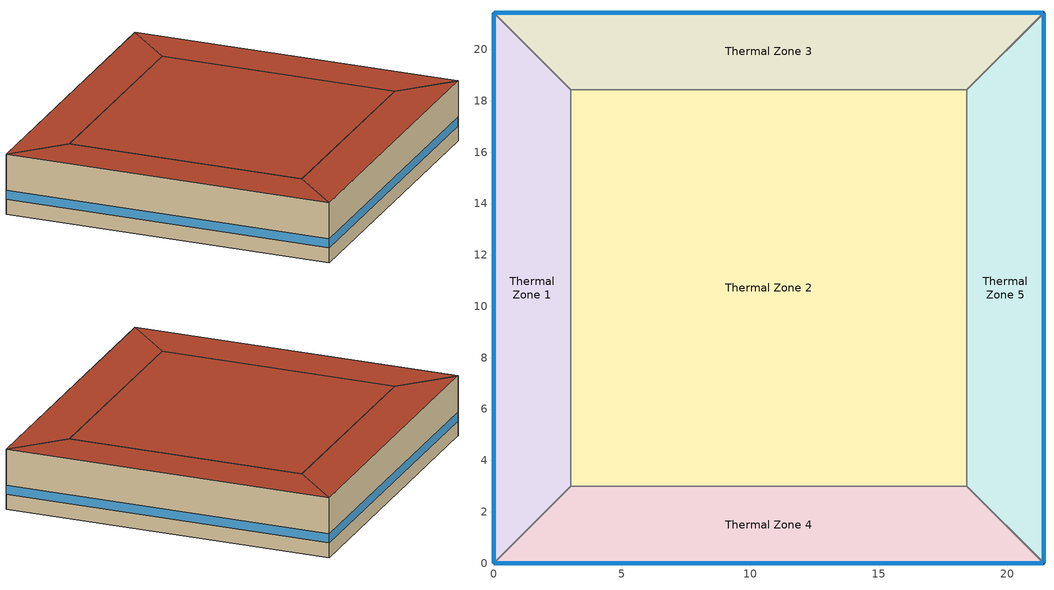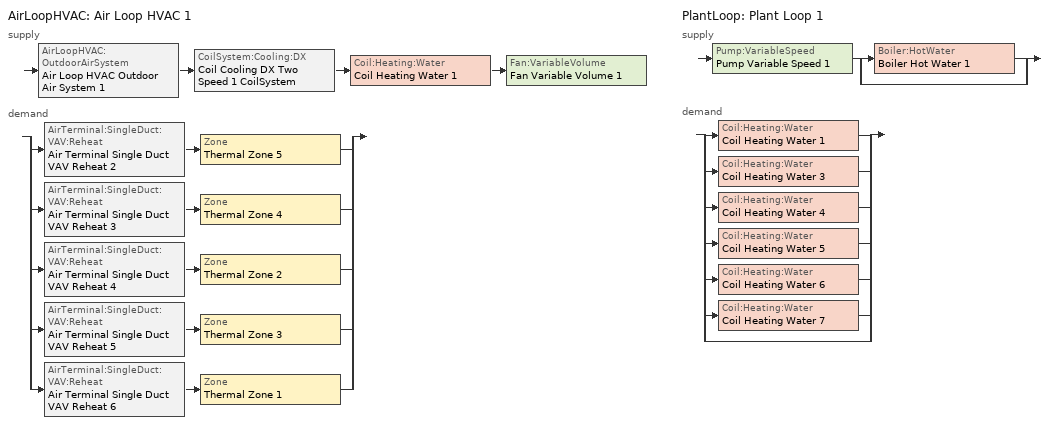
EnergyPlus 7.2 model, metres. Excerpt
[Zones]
Thermal Zone 4
 floor ground (000_ExtSlabCarpet_4in_ClimateZone 1-8): 21.42,0 0,0 3,3 18.42,3 z0
 wall outside (ASHRAE_189.1-2009_ExtWall_SteelFrame_ClimateZone 4-8): 0,0 21.42,0 z0:4
 wall to Thermal Zone 2 (000_Interior Wall): 18.42,3 3,3 z0:4
 wall to Thermal Zone 5 (000_Interior Wall): 21.42,0 18.42,3 z0:4
 wall to Thermal Zone 1 (000_Interior Wall): 3,3 0,0 z0:4
 window (ASHRAE_189.1-2009_ExtWindow_ClimateZone 4-5): 0.03,0 21.4,0 z1:1.6
 roof outside (ASHRAE_189.1-2009_ExtRoof_IEAD_ClimateZone 2-5): 18.42,3 3,3 0,0 21.42,0 z4
Thermal Zone 1
 floor ground (000_ExtSlabCarpet_4in_ClimateZone 1-8): 0,0 0,21.42 3,18.42 3,3 z0
 wall outside (ASHRAE_189.1-2009_ExtWall_SteelFrame_ClimateZone 4-8): 0,21.42 0,0 z0:4
 wall to Thermal Zone 2 (000_Interior Wall): 3,3 3,18.42 z0:4
 wall to Thermal Zone 3 (000_Interior Wall): 3,18.42 0,21.42 z0:4
 window (ASHRAE_189.1-2009_ExtWindow_ClimateZone 4-5): 0,21.4 0,0.03 z1:1.6
 roof outside (ASHRAE_189.1-2009_ExtRoof_IEAD_ClimateZone 2-5): 3,3 3,18.42 0,21.42 0,0 z4
Thermal Zone 2
 floor ground (000_ExtSlabCarpet_4in_ClimateZone 1-8): 3,3 3,18.42 18.42,18.42 18.42,3 z0
 wall to Thermal Zone 3 (000_Interior Wall): 18.42,18.42 3,18.42 z0:4
 wall to Thermal Zone 5 (000_Interior Wall): 18.42,3 18.42,18.42 z0:4
 roof outside (ASHRAE_189.1-2009_ExtRoof_IEAD_ClimateZone 2-5): 18.42,3 18.42,18.42 3,18.42 3,3 z4
Thermal Zone 5
 floor ground (000_ExtSlabCarpet_4in_ClimateZone 1-8): 21.42,21.42 21.42,0 18.42,3 18.42,18.42 z0
 wall outside (ASHRAE_189.1-2009_ExtWall_SteelFrame_ClimateZone 4-8): 21.42,0 21.42,21.42 z0:4
 wall to Thermal Zone 3 (000_Interior Wall): 21.42,21.42 18.42,18.42 z0:4
 window (ASHRAE_189.1-2009_ExtWindow_ClimateZone 4-5): 21.42,0.03 21.42,21.4 z1:1.6
 roof outside (ASHRAE_189.1-2009_ExtRoof_IEAD_ClimateZone 2-5): 18.42,18.42 18.42,3 21.42,0 21.42,21.42 z4
Thermal Zone 3
 floor ground (000_ExtSlabCarpet_4in_ClimateZone 1-8): 0,21.42 21.42,21.42 18.42,18.42 3,18.42 z0
 wall outside (ASHRAE_189.1-2009_ExtWall_SteelFrame_ClimateZone 4-8): 21.42,21.42 0,21.42 z0:4
 window (ASHRAE_189.1-2009_ExtWindow_ClimateZone 4-5): 21.4,21.42 0.03,21.42 z1:1.6
 roof outside (ASHRAE_189.1-2009_ExtRoof_IEAD_ClimateZone 2-5): 3,18.42 18.42,18.42 21.42,21.42 0,21.42 z4
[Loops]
AirLoopHVAC 'Air Loop HVAC 1'
 supply: AirLoopHVAC:OutdoorAirSystem 'Air Loop HVAC Outdoor Air System 1' > CoilSystem:Cooling:DX 'Coil Cooling DX Two Speed 1 CoilSystem' > Coil:Heating:Water 'Coil Heating Water 1' > Fan:VariableVolume 'Fan Variable Volume 1'
 demand: split
  | AirTerminal:SingleDuct:VAV:Reheat 'Air Terminal Single Duct VAV Reheat 2' > Zone 'Thermal Zone 5'
  | AirTerminal:SingleDuct:VAV:Reheat 'Air Terminal Single Duct VAV Reheat 3' > Zone 'Thermal Zone 4'
  | AirTerminal:SingleDuct:VAV:Reheat 'Air Terminal Single Duct VAV Reheat 4' > Zone 'Thermal Zone 2'
  | AirTerminal:SingleDuct:VAV:Reheat 'Air Terminal Single Duct VAV Reheat 5' > Zone 'Thermal Zone 3'
  | AirTerminal:SingleDuct:VAV:Reheat 'Air Terminal Single Duct VAV Reheat 6' > Zone 'Thermal Zone 1'
PlantLoop 'Plant Loop 1'
 supply: Pump:VariableSpeed 'Pump Variable Speed 1' > split
  | Boiler:HotWater 'Boiler Hot Water 1'
  | bypass
 demand: split
  | Coil:Heating:Water 'Coil Heating Water 1'
  | Coil:Heating:Water 'Coil Heating Water 3'
  | Coil:Heating:Water 'Coil Heating Water 4'
  | Coil:Heating:Water 'Coil Heating Water 5'
  | Coil:Heating:Water 'Coil Heating Water 6'
  | Coil:Heating:Water 'Coil Heating Water 7'
  | bypass
[Site:Location]
San Francisco_CA_USA Design_Conditions: Latitude {deg}=37.62; Longitude {deg}=-122.38; Time Zone {hr}=-8; Elevation {m}=5
[SizingPeriod:DesignDay] Month=8; Day of Month=21; Day Type=SummerDesignDay; Daily Dry-Bulb Temperature Range {deltaC}=8.5; Dry-Bulb Temperature Range Modifier Type=DefaultMultipliers; Barometric Pressure {Pa}=101265; Wind Speed {m/s}=5.9; Wind Direction {deg}=310; Rain Indicator=No; Snow Indicator=No; Daylight Saving Time Indicator=No; Solar Model Indicator=ASHRAETau; ASHRAE Clear Sky Optical Depth for Beam Irradiance (taub)=0.365; ASHRAE Clear Sky Optical Depth for Diffuse Irradiance (taud)=2.435
Name | Maximum Dry-Bulb Temperature {C} | Humidity Condition Type | Enthalpy at Maximum Dry-Bulb {J/kg} | Wetbulb or DewPoint at Maximum Dry-Bulb {C}
San Francisco Ann Clg .4% Condns Enth=>MDB | 25.8 | Enthalpy | 52400
San Francisco Ann Clg 1% Condns WB=>MDB | 23.9 | Wetbulb |  | 17.8
San Francisco Ann Clg 2% Condns DB=>MWB | 23.6 | Wetbulb |  | 16.2
San Francisco Ann Clg 1% Condns DB=>MWB | 25.7 | Wetbulb |  | 16.7
[Building]
Building 1
[Material] Thermal Absorptance=0.9
Name | Roughness | Thickness {m} | Conductivity {W/m-K} | Density {kg/m3} | Specific Heat {J/kg-K} | Solar Absorptance | Visible Absorptance
Metal Decking | MediumSmooth | 0.0015 | 45.006 | 7680 | 418.4 | 0.7 | 0.3
000_G01a 19mm gypsum board | MediumSmooth | 0.019 | 0.16 | 800 | 1090 | 0.7 | 0.7
Roof Membrane | VeryRough | 0.0095 | 0.16 | 1121.29 | 1460 | 0.7 | 0.7
Roof Insulation [21] | MediumRough | 0.2105 | 0.049 | 265 | 836.8 | 0.7 | 0.7
MAT-CC05 4 HW CONCRETE | Rough | 0.1016 | 1.311 | 2240 | 836.8 | 0.7 | 0.7
Wall Insulation [39] | MediumRough | 0.1184 | 0.045 | 265 | 836.8 | 0.7 | 0.7
1/2IN Gypsum | Smooth | 0.0127 | 0.16 | 784.9 | 830 | 0.92 | 0.92
[Material:AirGap]
000_F04 Wall air space resistance: Thermal Resistance {m2-K/W}=0.15
[Material:NoMass] Thermal Absorptance=0.9; Solar Absorptance=0.7
Name | Roughness | Thermal Resistance {m2-K/W} | Visible Absorptance
CP02 CARPET PAD | VeryRough | 0.2165 | 0.8
MAT-SHEATH | Rough | 0.3626 | 0.7
[WindowMaterial:Glazing]
Theoretical Glass [207]: Optical Data Type=SpectralAverage; Thickness {m}=0.003; Solar Transmittance at Normal Incidence=0.3311; Front Side Solar Reflectance at Normal Incidence=0.6189; Back Side Solar Reflectance at Normal Incidence=0.6189; Visible Transmittance at Normal Incidence=0.44; Front Side Visible Reflectance at Normal Incidence=0.51; Back Side Visible Reflectance at Normal Incidence=0.51; Infrared Transmittance at Normal Incidence=0; Front Side Infrared Hemispherical Emissivity=0.9; Back Side Infrared Hemispherical Emissivity=0.9; Conductivity {W/m-K}=0.0133; Dirt Correction Factor for Solar and Visible Transmittance=1; Solar Diffusing=No
[Construction]
ASHRAE_189.1-2009_ExtWall_SteelFrame_ClimateZone 4-8: MAT-SHEATH, Wall Insulation [39], 1/2IN Gypsum
ASHRAE_189.1-2009_ExtWindow_ClimateZone 4-5: Theoretical Glass [207]
000_ExtSlabCarpet_4in_ClimateZone 1-8: MAT-CC05 4 HW CONCRETE, CP02 CARPET PAD
000_Interior Wall: 000_G01a 19mm gypsum board, 000_F04 Wall air space resistance, 000_G01a 19mm gypsum board
ASHRAE_189.1-2009_ExtRoof_IEAD_ClimateZone 2-5: Roof Membrane, Roof Insulation [21], Metal Decking
[AirLoopHVAC]
Air Loop HVAC 1: Design Supply Air Flow Rate {m3/s}=AutoSize
[Sizing:System]
Air Loop HVAC 1: Type of Load to Size On=Sensible; Design Outdoor Air Flow Rate {m3/s}=Autosize; Minimum System Air Flow Ratio=0.3; Preheat Design Temperature {C}=7; Preheat Design Humidity Ratio {kgWater/kgDryAir}=0.008; Precool Design Temperature {C}=12.8; Precool Design Humidity Ratio {kgWater/kgDryAir}=0.008; Central Cooling Design Supply Air Temperature {C}=12.8; Central Heating Design Supply Air Temperature {C}=12.8; Sizing Option=NonCoincident; 100% Outdoor Air in Cooling=Yes; 100% Outdoor Air in Heating=Yes; Central Cooling Design Supply Air Humidity Ratio {kgWater/kgDryAir}=0.0085; Central Heating Design Supply Air Humidity Ratio {kgWater/kgDryAir}=0.008; Cooling Design Air Flow Method=DesignDay; Cooling Design Air Flow Rate {m3/s}=0; Heating Design Air Flow Method=DesignDay; Heating Design Air Flow Rate {m3/s}=0; System Outdoor Air Method=ZoneSum
[Controller:WaterCoil]
Controller Water Coil 1: Control Variable=Temperature; Action=Normal; Actuator Variable=Flow; Controller Convergence Tolerance {deltaC}=Autosize; Maximum Actuated Flow {m3/s}=Autosize; Minimum Actuated Flow {m3/s}=1e-07
[AvailabilityManager:Scheduled]
Name | Schedule
AvailabilityManager:Scheduled {a907fe51-710a-482a-b627-779ce893e11d} | Schedule:Compact {69484b75-0265-4c63-9103-a3640c96d378}
AvailabilityManager:Scheduled {f5651a10-f1ed-4e6b-9e45-34a74c11bae0} | Schedule:Compact {d731f01c-e36d-4c00-94ee-30c8ca7855c4}
[Controller:OutdoorAir]
Controller Outdoor Air 1: Minimum Outdoor Air Flow Rate {m3/s}=Autosize; Maximum Outdoor Air Flow Rate {m3/s}=Autosize; Economizer Control Type=FixedDryBulb; Economizer Control Action Type=ModulateFlow; Economizer Maximum Limit Dry-Bulb Temperature {C}=30; Economizer Maximum Limit Enthalpy {J/kg}=64000; Economizer Minimum Limit Dry-Bulb Temperature {C}=-100; Lockout Type=NoLockout; Minimum Limit Type=FixedMinimum; High Humidity Control=No; Control High Indoor Humidity Based on Outdoor Humidity Ratio=Yes; Heat Recovery Bypass Control Type=BypassWhenOAFlowGreaterThanMinimum
[SetpointManager:MixedAir] Control Variable=Temperature
Setpoint Manager Mixed Air 3; Setpoint Manager Mixed Air 2; Setpoint Manager Mixed Air 1
[CoilSystem:Cooling:DX]
Coil Cooling DX Two Speed 1 CoilSystem: Availability Schedule=Always_On; Cooling Coil=Coil Cooling DX Two Speed 1
[Coil:Cooling:DX:TwoSpeed]
Coil Cooling DX Two Speed 1: Availability Schedule=Always_On; Rated High Speed Total Cooling Capacity {W}=Autosize; Rated High Speed Sensible Heat Ratio=Autosize; Rated High Speed COP {W/W}=5.5; Rated High Speed Air Flow Rate {m3/s}=Autosize; Total Cooling Capacity Function of Temperature Curve=Curve Biquadratic 1; Total Cooling Capacity Function of Flow Fraction Curve=Curve Quadratic 1; Energy Input Ratio Function of Temperature Curve=Curve Biquadratic 2; Energy Input Ratio Function of Flow Fraction Curve=Curve Quadratic 2; Part Load Fraction Correlation Curve=Curve Quadratic 3; Rated Low Speed Total Cooling Capacity {W}=Autosize; Rated Low Speed Sensible Heat Ratio=0.69; Rated Low Speed COP {W/W}=6.6; Rated Low Speed Air Flow Rate {m3/s}=Autosize; Low Speed Total Cooling Capacity Function of Temperature Curve=Curve Biquadratic 3; Low Speed Energy Input Ratio Function of Temperature Curve=Curve Biquadratic 4; Condenser Type=AirCooled; High Speed Evaporative Condenser Effectiveness=0; Low Speed Evaporative Condenser Effectiveness=0; Basin Heater Capacity {W/K}=10; Basin Heater Setpoint Temperature {C}=2
[Coil:Heating:Water] Availability Schedule=Always_On; U-Factor Times Area Value {W/K}=Autosize; Maximum Water Flow Rate {m3/s}=Autosize; Performance Input Method=UFactorTimesAreaAndDesignWaterFlowRate; Rated Capacity {W}=Autosize; Rated Inlet Water Temperature {C}=82.2; Rated Inlet Air Temperature {C}=16.6; Rated Outlet Water Temperature {C}=71.1; Rated Outlet Air Temperature {C}=32.2; Rated Ratio for Air and Water Convection=0.5
Coil Heating Water 1; Coil Heating Water 3; Coil Heating Water 4; Coil Heating Water 5; Coil Heating Water 6; Coil Heating Water 7
[Fan:VariableVolume]
Fan Variable Volume 1: Availability Schedule=Always_On; Fan Efficiency=0.5; Pressure Rise {Pa}=500; Maximum Flow Rate {m3/s}=AutoSize; Fan Power Minimum Flow Rate Input Method=FixedFlowRate; Fan Power Minimum Flow Fraction=0; Fan Power Minimum Air Flow Rate {m3/s}=0; Motor Efficiency=0.93; Motor In Airstream Fraction=1; Fan Power Coefficient 1=0.0407599; Fan Power Coefficient 2=0.088045; Fan Power Coefficient 3=-0.0729261; Fan Power Coefficient 4=0.94374; Fan Power Coefficient 5=0
[SetpointManager:Scheduled] Control Variable=Temperature
Name | Schedule
Setpoint Manager Scheduled 1 | Deck_Temperature
Setpoint Manager Scheduled 2 | Hot_Water_Temperature
[AirTerminal:SingleDuct:VAV:Reheat] Availability Schedule=Always_On; Maximum Air Flow Rate {m3/s}=Autosize; Zone Minimum Air Flow Input Method=Constant; Constant Minimum Air Flow Fraction=0.3; Fixed Minimum Air Flow Rate {m3/s}=0.3; Maximum Hot Water or Steam Flow Rate {m3/s}=Autosize; Minimum Hot Water or Steam Flow Rate {m3/s}=0; Convergence Tolerance=0.001; Damper Heating Action=Normal; Maximum Flow per Zone Floor Area During Reheat {m3/s-m2}=Autocalculate; Maximum Flow Fraction During Reheat=Autocalculate; Maximum Reheat Air Temperature {C}=35
Name | Reheat Coil
Air Terminal Single Duct VAV Reheat 2 | Coil Heating Water 3
Air Terminal Single Duct VAV Reheat 3 | Coil Heating Water 4
Air Terminal Single Duct VAV Reheat 4 | Coil Heating Water 5
Air Terminal Single Duct VAV Reheat 5 | Coil Heating Water 6
Air Terminal Single Duct VAV Reheat 6 | Coil Heating Water 7
[PlantLoop]
Plant Loop 1: Fluid Type=Water; Plant Equipment Operation Scheme=Plant Loop 1 Operation Scheme List; Maximum Loop Temperature {C}=100; Minimum Loop Temperature {C}=0; Maximum Loop Flow Rate {m3/s}=Autosize; Minimum Loop Flow Rate {m3/s}=0; Plant Loop Volume {m3}=Autocalculate; Load Distribution Scheme=Optimal
[PlantEquipmentOperationSchemes]
Plant Loop 1 Operation Scheme List: Control Scheme Object Type 1=PlantEquipmentOperation:HeatingLoad; Control Scheme Name 1=Plant Loop 1 Heating Operation Scheme; Control Scheme Schedule Name 1=Plant Loop 1 On Schedule
[PlantEquipmentOperation:HeatingLoad]
Plant Loop 1 Heating Operation Scheme: Load Range Lower Limit 1 {W}=0; Load Range Upper Limit 1 {W}=1000000000; Range Equipment List Name 1=Plant Loop 1 Heating Equipment List
[PlantEquipmentList]
Plant Loop 1 Heating Equipment List: Boiler:HotWater, Boiler Hot Water 1
[Sizing:Plant]
Plant Loop 1: Loop Type=Heating; Design Loop Exit Temperature {C}=82; Loop Design Temperature Difference {deltaC}=11
[Pump:VariableSpeed]
Pump Variable Speed 1: Rated Flow Rate {m3/s}=Autosize; Rated Pump Head {Pa}=179352; Rated Power Consumption {W}=Autosize; Motor Efficiency=0.9; Fraction of Motor Inefficiencies to Fluid Stream=0; Coefficient 1 of the Part Load Performance Curve=0; Coefficient 2 of the Part Load Performance Curve=1; Coefficient 3 of the Part Load Performance Curve=0; Coefficient 4 of the Part Load Performance Curve=0; Minimum Flow Rate {m3/s}=0; Pump Control Type=Intermittent
[Boiler:HotWater]
Boiler Hot Water 1: Fuel Type=NaturalGas; Nominal Capacity {W}=Autosize; Nominal Thermal Efficiency=0.66; Design Water Outlet Temperature {C}=82; Design Water Flow Rate {m3/s}=Autosize; Minimum Part Load Ratio=0; Maximum Part Load Ratio=1; Optimum Part Load Ratio=1; Water Outlet Upper Temperature Limit {C}=99; Boiler Flow Mode=ConstantFlow; Parasitic Electric Load {W}=0; Sizing Factor=1
[Zone]
Thermal Zone 4; Thermal Zone 1; Thermal Zone 2; Thermal Zone 5; Thermal Zone 3
[ZoneControl:Thermostat] Control Object Type 1=ThermostatSetpoint:DualSetpoint; Control Name 1=Thermostat Setpoint Dual Setpoint 1
Name | Zone or ZoneList | Control Type Schedule
Thermal Zone 4 Thermostat | Thermal Zone 4 | Thermal Zone 4 Thermostat Schedule
Thermal Zone 1 Thermostat | Thermal Zone 1 | Thermal Zone 1 Thermostat Schedule
Thermal Zone 2 Thermostat | Thermal Zone 2 | Thermal Zone 2 Thermostat Schedule
Thermal Zone 5 Thermostat | Thermal Zone 5 | Thermal Zone 5 Thermostat Schedule
Thermal Zone 3 Thermostat | Thermal Zone 3 | Thermal Zone 3 Thermostat Schedule
[ThermostatSetpoint:DualSetpoint]
Thermostat Setpoint Dual Setpoint 1: Heating Setpoint Temperature Schedule=Heating Sch; Cooling Setpoint Temperature Schedule=Cooling Sch
[Zone equipment]
Thermal Zone 4: Air Terminal Single Duct VAV Reheat 3
Thermal Zone 1: Air Terminal Single Duct VAV Reheat 6
Thermal Zone 2: Air Terminal Single Duct VAV Reheat 4
Thermal Zone 5: Air Terminal Single Duct VAV Reheat 2
Thermal Zone 3: Air Terminal Single Duct VAV Reheat 5
[Sizing:Zone] Zone Cooling Design Supply Air Temperature Input Method=SupplyAirTemperature; Zone Cooling Design Supply Air Temperature {C}=14; Zone Heating Design Supply Air Temperature Input Method=SupplyAirTemperature; Zone Heating Design Supply Air Temperature {C}=40; Zone Cooling Design Supply Air Humidity Ratio {kgWater/kgDryAir}=0.0085; Zone Heating Design Supply Air Humidity Ratio {kgWater/kgDryAir}=0.008; Design Specification Outdoor Air Object=ASHRAE_90.1-2004 ClimateZone 1-8 SmallOffice WholeBuilding Ventilation; Cooling Design Air Flow Method=DesignDay; Cooling Design Air Flow Rate {m3/s}=0; Cooling Minimum Air Flow per Zone Floor Area {m3/s-m2}=0.000762; Cooling Minimum Air Flow {m3/s}=0; Cooling Minimum Air Flow Fraction=0; Heating Design Air Flow Method=DesignDay; Heating Design Air Flow Rate {m3/s}=0; Heating Maximum Air Flow per Zone Floor Area {m3/s-m2}=0.002032; Heating Maximum Air Flow {m3/s}=0.141576; Heating Maximum Air Flow Fraction=0.3
Thermal Zone 4; Thermal Zone 1; Thermal Zone 2; Thermal Zone 5; Thermal Zone 3
[DesignSpecification:OutdoorAir]
ASHRAE_90.1-2004 ClimateZone 1-8 SmallOffice WholeBuilding Ventilation: Outdoor Air Method=Sum; Outdoor Air Flow per Person {m3/s-person}=0.00943895; Outdoor Air Flow per Zone Floor Area {m3/s-m2}=0; Outdoor Air Flow per Zone {m3/s}=0; Outdoor Air Flow Air Changes per Hour {1/hr}=0
[Schedule:Day:Interval]
Heating Sch Default: No, 24:00, 24
Hot_Water_Temperature_Default; Hot_Water_Temperature_Winter_Design_Day; Hot_Water_Temperature_Summer_Design_Day: No, 24:00, 67
Deck_Temperature_Winter_Design_Day; Deck_Temperature_Summer_Design_Day; Deck_Temperature_Default: No, 24:00, 12.8
Cooling Sch Default: No, 24:00, 28
Always_On_Summer_Design_Day; Always_On_Winter_Design_Day; Always_On_Default: No, 24:00, 1
[Schedule:Week:Daily]
Schedule:Week:Daily {6e5b1bf3-bbf7-4885-b4c1-c77e6af411bf}: Deck_Temperature_Default, Deck_Temperature_Default, Deck_Temperature_Default, Deck_Temperature_Default, Deck_Temperature_Default, Deck_Temperature_Default, Deck_Temperature_Default, Deck_Temperature_Default, Deck_Temperature_Summer_Design_Day, Deck_Temperature_Winter_Design_Day, Deck_Temperature_Default, Deck_Temperature_Default
Schedule:Week:Daily {51f6f53d-aebf-4612-8668-0b98646f22cb}: Heating Sch Default, Heating Sch Default, Heating Sch Default, Heating Sch Default, Heating Sch Default, Heating Sch Default, Heating Sch Default, Heating Sch Default, Heating Sch Default, Heating Sch Default, Heating Sch Default, Heating Sch Default
Schedule:Week:Daily {aec231b7-3519-4835-bb84-d747340655b6}: Always_On_Default, Always_On_Default, Always_On_Default, Always_On_Default, Always_On_Default, Always_On_Default, Always_On_Default, Always_On_Default, Always_On_Summer_Design_Day, Always_On_Winter_Design_Day, Always_On_Default, Always_On_Default
Schedule:Week:Daily {2bd58e07-450b-47c2-8950-5180be5ae975}: Hot_Water_Temperature_Default, Hot_Water_Temperature_Default, Hot_Water_Temperature_Default, Hot_Water_Temperature_Default, Hot_Water_Temperature_Default, Hot_Water_Temperature_Default, Hot_Water_Temperature_Default, Hot_Water_Temperature_Default, Hot_Water_Temperature_Summer_Design_Day, Hot_Water_Temperature_Winter_Design_Day, Hot_Water_Temperature_Default, Hot_Water_Temperature_Default
Schedule:Week:Daily {061a75ca-4341-4799-80fd-44a2f11b7839}: Cooling Sch Default, Cooling Sch Default, Cooling Sch Default, Cooling Sch Default, Cooling Sch Default, Cooling Sch Default, Cooling Sch Default, Cooling Sch Default, Cooling Sch Default, Cooling Sch Default, Cooling Sch Default, Cooling Sch Default
[Schedule:Year]
Deck_Temperature: Schedule:Week:Daily {6e5b1bf3-bbf7-4885-b4c1-c77e6af411bf}, 1, 1, 12, 31
Heating Sch: Schedule:Week:Daily {51f6f53d-aebf-4612-8668-0b98646f22cb}, 1, 1, 12, 31
Always_On: Schedule:Week:Daily {aec231b7-3519-4835-bb84-d747340655b6}, 1, 1, 12, 31
Hot_Water_Temperature: Schedule:Week:Daily {2bd58e07-450b-47c2-8950-5180be5ae975}, 1, 1, 12, 31
Cooling Sch: Schedule:Week:Daily {061a75ca-4341-4799-80fd-44a2f11b7839}, 1, 1, 12, 31
[Schedule:Compact]
Schedule:Compact {69484b75-0265-4c63-9103-a3640c96d378}; Schedule:Compact {d731f01c-e36d-4c00-94ee-30c8ca7855c4}; Plant Loop 1 On Schedule: Through: 12/31, For: AllDays, Until: 24:00, 1
Thermal Zone 4 Thermostat Schedule; Thermal Zone 1 Thermostat Schedule; Thermal Zone 2 Thermostat Schedule; Thermal Zone 5 Thermostat Schedule; Thermal Zone 3 Thermostat Schedule: Through: 12/31, For: AllDays, Until: 24:00, 4
[Curve:Biquadratic]
Name | Coefficient1 Constant | Coefficient2 x | Coefficient3 x**2 | Coefficient4 y | Coefficient5 y**2 | Coefficient6 x*y | Minimum Value of x {BasedOnField A2} | Maximum Value of x {BasedOnField A2} | Minimum Value of y {BasedOnField A3} | Maximum Value of y {BasedOnField A3}
Curve Biquadratic 1 | 0.42415 | 0.04426 | -0.00042 | 0.00333 | -8e-05 | -0.00021 | 17 | 22 | 13 | 46
Curve Biquadratic 2 | 1.23649 | -0.02431 | 0.00057 | -0.01434 | 0.00063 | -0.00038 | 17 | 22 | 13 | 46
Curve Biquadratic 3; Curve Biquadratic 4 | 0 | 0 | 0 | 0 | 0 | 0 | 0 | 1 | 0 | 1
[Curve:Quadratic]
Name | Coefficient1 Constant | Coefficient2 x | Coefficient3 x**2 | Minimum Value of x {BasedOnField A2} | Maximum Value of x {BasedOnField A2}
Curve Quadratic 1 | 0.77136 | 0.34053 | -0.11088 | 0.75918 | 1.13877
Curve Quadratic 2 | 1.2055 | -0.32953 | 0.12308 | 0.75918 | 1.13877
Curve Quadratic 3 | 0.771 | 0.229 | 0 | 0 | 1
